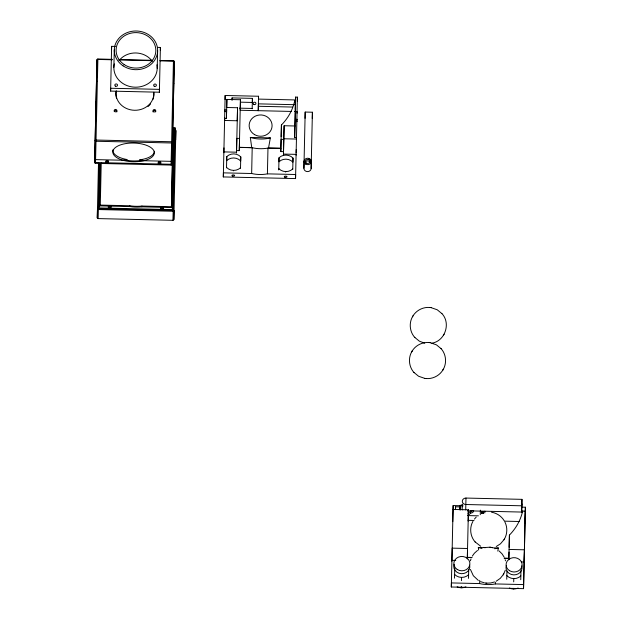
<?xml version="1.0" encoding="UTF-8"?>
<svg xmlns="http://www.w3.org/2000/svg" width="620" height="620" viewBox="0 0 620 620"><rect width="100%" height="100%" fill="white"/><g stroke="black" fill="none" stroke-linecap="round" stroke-linejoin="round"><path stroke-width="0.93" d="M95.937 103.997L95.953 103.191M112.236 59.373L97.89 58.962L95.503 163.347L171.058 165.075A0.907 0.806 1.4 0 0 171.98 164.285L174.328 61.597A0.907 0.806 1.4 0 0 173.445 60.776L160.053 60.465M173.445 60.714L171.6 142.941M224.595 120.141L224.595 119.8M224.649 117.583L224.595 120.032M296.833 121.768L296.841 121.148M95.503 163.347A0.907 0.806 1.4 0 1 94.62 162.517L96.968 59.83A0.907 0.806 1.4 0 1 97.89 59.047M95.984 101.804L95.968 102.61M97.263 217.767L97.487 208.723A0.907 0.806 1.4 0 0 98.371 209.552L173.158 211.257A0.907 0.806 1.4 0 0 174.081 210.475L173.856 219.519A0.907 0.806 1.4 0 1 172.933 220.302L98.146 218.597A0.907 0.806 1.4 0 1 97.263 217.767L98.495 162.983M98.394 208.738L98.464 205.856L129.797 206.576A20.778 9.37 1.3 0 0 141.91 206.855L173.236 207.568L173.166 210.444L98.394 208.738L99.409 163.572M172.321 207.692L172.275 209.614L99.324 207.94L100.324 163.572M100.277 205.685L101.231 163.076M110.616 91.101L110.686 88.249L159.449 89.365L159.379 92.217L110.616 91.101L111.631 46.337L115.452 46.43M171.128 161.347L139.826 160.626A20.778 9.37 1.3 0 1 126.914 160.332L126.93 159.511A20.778 9.37 1.3 0 1 112.871 149.862M129.797 206.576L129.812 205.763L99.394 205.065M139.826 160.626L139.841 159.805A20.778 9.37 1.3 0 0 154.372 151.233M141.91 206.855L141.926 206.042A20.778 9.37 1.3 0 1 129.812 205.763M159.379 92.217L160.394 47.453L157.526 47.391M171.98 164.285L173.251 107.678M160.045 60.869L173.437 61.171A0.907 0.411 1.3 0 1 174.328 61.597L173.29 106.005L173.313 104.958M173.344 103.571L173.329 104.385M171.415 206.344L172.445 160.828M172.662 151.148L173.034 135.013M171.422 206.84L173.096 132.269M173.584 151.497L173.6 150.738M173.569 152.21L173.584 151.404M173.616 150.017L173.6 150.831M174.491 151.52L174.53 150.04M173.166 210.444L175.034 127.805L173.112 127.767M174.476 152.233L174.499 151.427M173.856 219.519L175.871 130.696A0.907 0.806 1.4 0 0 174.987 129.875M223.309 176.933L223.409 172.856L251.658 173.507A18.065 8.145 1.3 0 0 267.406 173.864L295.647 174.507L295.554 178.583L223.309 176.933L225.153 95.48L258.563 96.247L258.238 110.755L258.401 103.858L295.422 104.703L295.314 109.182M252.1 147.676L239.343 147.289L240.436 99.742L226.897 99.433L226.711 107.492L237.545 107.741L237.228 120.768L224.587 120.474L224.642 118.327L226.447 118.366L226.633 109.949L224.828 109.91L224.789 111.6L226.595 111.647M226.517 167.857L226.781 156.581A9.261 8.261 1.4 0 1 240.777 156.899L240.513 168.175L240.537 167.71A9.261 8.261 1.4 0 1 226.54 167.392M232.058 99.735L232.097 97.906L252.417 98.371L252.169 108.857M236.507 153.008L237.545 107.741M239.274 150.644L239.568 138.43L236.856 138.369L236.561 150.583L239.274 150.644L239.343 147.421L252.239 147.715A18.065 8.145 1.3 0 0 267.979 148.072L280.883 148.366L280.806 151.59L283.518 151.652L283.813 139.438L281.108 139.376L280.806 151.59M251.658 173.507L252.201 147.707M267.406 173.864L267.979 148.072L280.883 148.242L281.426 125.008A57.807 51.599 1.4 0 0 294.663 100.983L295.523 100.998L295.26 111.6M278.737 169.958L279.015 157.775A9.261 8.261 1.4 0 1 293.012 158.092L292.756 169.376M295.554 178.583L297.391 97.139L295.585 97.092L294.957 125.984L284.123 125.736L283.441 154.884L283.464 154.07L296.104 154.365L296.081 155.178M284.123 125.736L283.805 138.764L296.445 139.058L296.484 137.656L294.671 137.609L295.26 111.523M295.469 101.804L295.585 97.092M296.872 119.924L296.887 119.187L296.864 120.249M303.916 168.291L305.187 112.057L312.41 112.22L311.139 168.454A3.612 3.224 1.4 0 1 307.45 171.593A3.612 3.224 1.4 0 1 303.916 168.291L304.063 162.029A3.612 3.224 1.4 0 1 304.691 160.278M521.529 507.114L525.38 507.207L523.543 588.651L451.306 587L453.143 505.548L459.885 505.703M455.537 509.656L455.599 506.804L460.118 506.912L460.156 505.331L462.977 505.401M454.514 578.181L454.747 568.098M460.055 509.694L460.156 505.331M467.62 510.818L521.668 512.058L521.97 499.348L465.984 498.061L465.705 509.88M467.31 558.775L467.48 551.04M467.31 558.829L468.433 509.811L453.081 509.454M468.511 578.382L468.72 569.323M480.268 514.716L480.368 510.159M523.644 584.582L495.396 583.932A18.065 8.145 1.3 0 1 479.655 583.575L479.725 580.351M484.825 512.972L484.863 511.143M495.396 583.932L495.434 582.32M506.757 579.258L506.943 571.097M509.012 552.079L508.842 559.744L509.423 535.076A57.807 51.599 1.4 0 0 522.652 511.05L525.318 511.113L525.024 523.327M520.746 579.7L520.963 570.516M523.543 588.651L525.38 507.207M94.62 162.517L96.968 59.83A0.907 0.411 1.3 0 1 97.883 59.443L112.228 59.776M98.146 218.597L98.371 209.552M111.561 49.189L111.631 46.337M113.871 67.355L114.297 49.848M157.209 68.347L157.635 50.84M160.324 50.305L160.394 47.453M171.058 165.075L171.593 142.98A0.907 0.806 1.4 0 0 172.515 142.189A0.907 0.411 1.3 0 0 171.624 141.763L96.069 140.035A0.907 0.411 1.3 0 0 95.154 140.422A0.907 0.806 1.4 0 0 96.046 141.251L171.593 142.98M174.026 131.479L174.104 128.603L172.345 206.731L141.926 206.042M175.034 127.805L174.956 130.688L173.042 130.642M172.933 220.302L173.158 211.257M175.871 130.696L175.654 139.74A0.907 0.806 1.4 0 0 175.181 139.012M225.052 99.557L225.153 95.48M223.867 152.714L223.882 151.9L236.522 152.195M223.89 151.141L223.975 147.878M226.447 118.366L226.897 99.433M226.781 156.581L226.68 160.65A9.261 8.261 1.4 0 1 240.676 160.968L240.777 156.899M232.035 100.355L232.097 97.906M233.461 170.864L233.469 170.407M240.436 99.742L240.18 110.259L291.501 111.437M252.417 98.371L252.317 102.447L240.707 102.176M258.563 96.247L258.494 99.099L295.515 99.944M278.752 169.601L278.775 168.586A9.261 8.261 1.4 0 0 292.772 168.904M279.015 157.775L278.923 161.843A9.261 8.261 1.4 0 1 292.919 162.161L293.012 158.092M281.426 125.008L281.147 136.601A58.125 53.963 1.4 0 0 281.767 135.935M285.696 172.058L285.712 171.6M294.608 102.951L294.663 100.983M294.671 137.609L294.957 125.984M297.29 101.207L297.391 97.139M296.127 152.791L296.213 149.536M297.026 113.258L297.065 111.561L294.399 111.499M296.833 121.613L296.856 120.823M305.04 118.319L305.187 112.057M312.263 118.482L312.41 112.22M311.139 168.454L311.287 162.192A3.612 3.224 1.4 0 0 308.404 158.952M452.778 521.668L453.143 505.548M451.306 587L451.407 582.924L479.655 583.575M451.887 561.208L452.213 548.142L467.558 548.499M455.576 507.827L455.599 506.804M460.094 508.338L460.055 509.989A5.642 5.038 1.4 0 1 460.288 508.989M461.288 587.807L461.319 586.505M461.458 580.669L461.543 577.421M468.154 521.087L468.433 509.811M467.682 515.22A5.642 5.038 1.4 0 0 470.588 513.019L470.921 511.004A2.712 2.418 1.4 0 0 472.642 510.5M509.121 547.289L509.423 535.076M513.523 589L513.538 588.349M513.701 581.862L513.779 578.615M521.668 512.058L521.823 505.796L465.837 504.51A3.612 3.224 1.4 0 1 462.303 501.208A3.612 3.224 1.4 0 1 465.984 498.061M521.815 505.61L521.97 499.348M522.614 512.577L522.652 511.05M524.125 562.859L524.45 549.8L509.098 549.444M251.728 147.583L250.325 137.439A18.065 8.145 1.3 0 0 270.359 137.896L268.538 147.963M492.629 547.832L498.348 547.964L497.821 551.11M470.417 560.813L470.999 558.93M505.285 570.237L503.595 574.167M412.657 316.448C408.743 322.989 409.68 331.964 414.873 337.551M411.874 351.517C407.952 358.058 408.898 367.024 414.082 372.612M431.861 343.185C445.16 341.147 451.174 322.974 441.727 313.41M443.145 369.567C447.059 363.026 446.121 354.059 440.936 348.471M472.928 521.366C469.224 527.884 470.216 536.649 475.315 542.151M504.386 539.106C507.393 533.998 507.602 527.395 504.951 522.094M412.881 316.076C416.253 310.403 422.933 306.947 429.513 307.458M412.091 351.145C415.462 345.472 422.143 342.015 428.722 342.527M443.532 335.18L444.121 334.196M426.296 378.556C432.868 379.068 439.557 375.619 442.92 369.938M472.316 556.117L474.339 553.273L477.501 550.421M496.24 546.507L500.464 543.825L504.161 539.478M496.171 581.227L500.262 578.367L503.37 574.538M412.478 316.766L413.06 315.774M411.688 351.827L412.269 350.843M442.742 370.249L443.331 369.257M503.982 539.78L504.564 538.788M503.192 574.841L503.781 573.857M474.424 519.079L476.23 517.057M494.558 581.955L490.738 582.986L486.746 583.157M483.615 547.607L489.971 547.197M119.885 59.551L152.404 60.295M118.924 59.923L152.396 60.69M258.346 106.276L292.516 107.058M239.615 108.159L252.193 108.446M250.325 137.439L270.359 137.896M124.085 159.449L126.93 159.511M139.841 159.805L142.693 159.867M95.612 159.619L126.914 160.332M95.542 162.525L171.058 164.254M108.903 207.351L110.833 207.39M160.805 208.537L163.688 208.599M467.41 515.577L478.415 515.832M468.232 520.335L474.013 520.467M504.835 521.172L519.281 521.497M478.625 550.033L478.314 547.507L483.089 547.615M467.271 557.357L472.045 557.465M504.168 558.202L508.943 558.31M467.046 557.481L471.758 557.589M504.447 558.333L509.16 558.442M451.91 560.356L455.746 560.449M521.273 561.945L524.148 562.014M429.489 307.458L430.311 307.528M428.707 342.519L429.521 342.596M425.498 378.487L426.312 378.564M470.627 513.019L470.867 513.034A2.712 2.418 1.4 0 0 473.626 510.462M485.948 583.087L486.762 583.164M431.047 307.629L437.239 309.783L441.936 313.635M430.257 342.697L436.449 344.852L441.146 348.696M413.873 372.387L418.57 376.239L424.762 378.394M470.642 510.981L470.657 510.981A5.642 5.038 1.4 0 1 467.736 513.189M490.707 547.297L492.327 547.615M485.212 582.986L485.987 583.095M430.272 307.528L431.101 307.636M429.482 342.589L430.311 342.705M424.7 378.386L425.537 378.495M489.932 547.189L490.761 547.297M491.552 512.236C496.884 513.042 501.743 516.398 504.409 521.079M424.708 343.178L419.36 341.171L414.664 337.319M485.158 547.778L483.608 547.398M484.367 582.839L480.593 581.638M480.678 546.236L475.106 541.919M478.33 580.429L473.339 575.747L470.417 569.439M499.077 550.917L502.099 553.908L504.161 557.163M505.184 559.713L505.502 560.844M305.42 163.378A2.255 2.015 1.4 0 1 307.233 160.882A2.255 2.015 1.4 0 1 309.853 162.742M156.93 64.821A21.677 19.352 1.4 0 1 135.106 87.195A21.677 19.352 1.4 0 1 114.312 63.844M119.063 60.62A19.871 17.74 1.4 0 1 152.319 61.38M153.814 93.171A18.964 16.934 1.4 0 1 153.016 99.332M150.559 103.889A18.964 16.934 1.4 0 1 148.033 106.539M116.56 98.502A18.964 16.934 1.4 0 1 116.32 90.752M153.838 92.264A18.964 16.934 1.4 0 1 134.532 110.275A18.964 16.934 1.4 0 1 116.064 91.396M114.204 111.306A1.356 1.209 1.4 0 1 115.87 110.391A1.356 1.209 1.4 0 1 116.824 111.918M153.07 111.941A1.356 1.209 1.4 0 1 154.341 110.43A1.356 1.209 1.4 0 1 155.705 111.894M96.425 81.925A0.907 0.806 1.4 0 1 97.015 81.189M173.313 82.972A0.907 0.806 1.4 0 1 173.786 83.692M498.348 547.964A18.065 8.145 1.3 0 1 494.636 548.731M481.996 548.444A18.065 8.145 1.3 0 1 478.314 547.507M460.28 509.725A5.642 5.038 1.4 0 1 462.745 504.176M461.776 506.842A5.642 5.038 1.4 0 1 462.69 506.214M481.438 513.639A1.131 1.008 1.4 0 1 483.569 513.042M483.275 513.259A1.131 1.008 1.4 0 1 481.484 512.701A1.131 1.008 1.4 0 1 482.779 511.477A1.131 1.008 1.4 0 1 483.515 513.034M521.862 503.82A56.118 50.088 1.4 0 1 521.908 505.176M468.247 510.547A3.612 3.224 1.4 0 1 467.658 510.95M462.683 509.904A3.612 3.224 1.4 0 1 462.76 506.377M521.784 565.866A8.037 7.176 1.4 0 1 513.864 574.887A8.037 7.176 1.4 0 1 506.362 565.51M518.157 588.008A9.261 8.261 1.4 0 1 509.384 588.024M520.839 575.926A9.261 8.261 1.4 0 1 506.842 575.6M469.681 565.169A8.037 7.176 1.4 0 1 461.342 573.678A8.037 7.176 1.4 0 1 454.127 564.316M465.922 586.814A9.261 8.261 1.4 0 1 457.149 586.83M468.604 574.725A9.261 8.261 1.4 0 1 454.607 574.407M305.551 164.036A3.612 3.224 1.4 0 0 311.287 161.82A3.612 3.224 1.4 0 0 306.241 158.488A3.612 3.224 1.4 0 0 305.551 164.036M306.303 163.068A2.255 2.015 1.4 0 0 309.884 161.68A2.255 2.015 1.4 0 0 306.729 159.603A2.255 2.015 1.4 0 0 306.303 163.068M254.626 134.664A11.478 10.656 1.4 0 0 272.087 125.899A11.478 10.656 1.4 0 0 255.13 116.219A11.478 10.656 1.4 0 0 254.626 134.664M253.758 104.385A1.356 1.209 1.4 0 0 255.905 103.556A1.356 1.209 1.4 0 0 254.014 102.3A1.356 1.209 1.4 0 0 253.758 104.385M284.967 177.243A1.356 0.612 1.3 0 0 287.013 176.754A1.356 0.612 1.3 0 0 284.991 176.181A1.356 0.612 1.3 0 0 284.967 177.243M232.593 176.041A1.356 0.612 1.3 0 0 234.639 175.561A1.356 0.612 1.3 0 0 232.624 174.98A1.356 0.612 1.3 0 0 232.593 176.041M161.316 209.01A1.356 0.612 1.3 0 0 163.362 208.522A1.356 0.612 1.3 0 0 161.347 207.948A1.356 0.612 1.3 0 0 161.316 209.01M161.34 208.196A1.356 0.612 1.3 0 0 163.386 207.708A1.356 0.612 1.3 0 0 161.363 207.134A1.356 0.612 1.3 0 0 161.34 208.196M108.95 207.809A1.356 0.612 1.3 0 0 110.988 207.328A1.356 0.612 1.3 0 0 108.973 206.747A1.356 0.612 1.3 0 0 108.95 207.809M108.965 206.995A1.356 0.612 1.3 0 0 111.011 206.514A1.356 0.612 1.3 0 0 108.988 205.933A1.356 0.612 1.3 0 0 108.965 206.995M123.132 65.875A21.677 19.352 1.4 0 0 157.511 52.576A21.677 19.352 1.4 0 0 127.255 32.581A21.677 19.352 1.4 0 0 123.132 65.875M124.201 64.581A19.871 17.74 1.4 0 0 155.713 52.39A19.871 17.74 1.4 0 0 127.983 34.061A19.871 17.74 1.4 0 0 124.201 64.581M115.374 86.118A1.356 1.209 1.4 0 0 117.521 85.289A1.356 1.209 1.4 0 0 115.63 84.041A1.356 1.209 1.4 0 0 115.374 86.118M154.225 86.203A1.356 1.209 1.4 0 0 156.372 85.374A1.356 1.209 1.4 0 0 154.481 84.126A1.356 1.209 1.4 0 0 154.225 86.203M122.985 160.27A20.778 9.37 1.3 0 0 154.333 152.876A20.778 9.37 1.3 0 0 123.38 144.057A20.778 9.37 1.3 0 0 122.985 160.27M114.754 111.616A1.356 1.209 1.4 0 0 116.901 110.786A1.356 1.209 1.4 0 0 115.01 109.538A1.356 1.209 1.4 0 0 114.754 111.616M153.597 111.701A1.356 1.209 1.4 0 0 155.744 110.872A1.356 1.209 1.4 0 0 153.853 109.624A1.356 1.209 1.4 0 0 153.597 111.701M158.813 163.734A1.356 0.612 1.3 0 0 160.859 163.254A1.356 0.612 1.3 0 0 158.836 162.673A1.356 0.612 1.3 0 0 158.813 163.734M158.836 162.913A1.356 0.612 1.3 0 0 160.875 162.432A1.356 0.612 1.3 0 0 158.859 161.851A1.356 0.612 1.3 0 0 158.836 162.913M106.439 162.533A1.356 0.612 1.3 0 0 108.484 162.053A1.356 0.612 1.3 0 0 106.469 161.479A1.356 0.612 1.3 0 0 106.439 162.533M106.462 161.712A1.356 0.612 1.3 0 0 108.508 161.231A1.356 0.612 1.3 0 0 106.485 160.658A1.356 0.612 1.3 0 0 106.462 161.712M509.462 570.656A8.037 7.176 1.4 0 0 522.102 565.518A8.037 7.176 1.4 0 0 510.733 558.287A8.037 7.176 1.4 0 0 509.462 570.656M457.219 569.462A8.037 7.176 1.4 0 0 469.867 564.316A8.037 7.176 1.4 0 0 458.498 557.093A8.037 7.176 1.4 0 0 457.219 569.462"/></g></svg>
